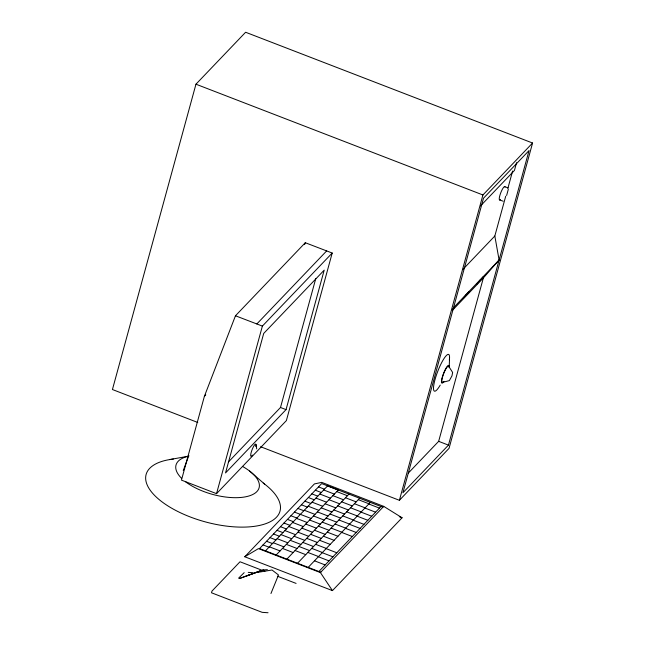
<?xml version="1.0" encoding="UTF-8"?>
<svg xmlns="http://www.w3.org/2000/svg" width="645" height="645" viewBox="0 0 645 645"><rect width="100%" height="100%" fill="white"/><g stroke="black" fill="none" stroke-linecap="round" stroke-linejoin="round"><path stroke-width="0.97" d="M449.525 358.322L449.218 367.247A9.546 1.967 -68.9 0 0 446.066 368.142A9.546 1.967 -68.9 0 0 441.591 380.203A9.546 1.967 -68.9 0 0 443.97 381.413M508.316 189.283L506.615 195.508M260.596 446.727L399.392 500.302L449.041 448.356L532.568 143.021L245.608 32.25L195.959 84.197L112.432 389.524L197.765 422.467M204.384 396.336L181.463 480.122L216.535 493.659L286.372 420.604L332.207 253.042L305.295 242.722L235.465 315.776L204.384 396.336L205.771 394.893M216.535 493.659L262.378 326.096L332.207 253.042M228.346 462.054L280.502 407.487L315.744 278.664M286.041 409.631L324.201 270.142L263.7 333.441L225.54 472.922L286.041 409.631L280.502 407.487M399.392 500.302L482.92 194.967L532.568 143.021M408.293 473.099L438.656 441.341L483.355 277.963L499.101 260.008L494.828 236.006L505.712 196.241M507.833 188.477L512.606 171.022M516.564 162.685L514.444 170.425L480.517 205.916M448.46 445.123L529.045 150.559L483.5 198.2L402.915 492.772L448.46 445.123L438.656 441.341M183.253 470.56L188.832 455.588M304.577 244.592L305.295 242.722M270.948 593.521L278.495 574.969L272.005 569.995L257.806 572.365M453.177 308.632L454.282 307.375L453.113 308.592M235.465 315.776L256.839 323.959L326.668 250.905M463.086 269.215L494.828 236.006M453.556 307.657L499.101 260.008M452.298 310.447L483.355 277.963M244.778 556.772L314.413 483.919L321.75 482.379L383.727 506.365L402.077 517.766L332.441 590.61L244.778 556.772L258.452 548.605L320.42 572.591L332.441 590.61M265.498 550.854L327.612 485.87M276.173 554.982L338.286 490.007M286.856 559.118L348.969 494.135M297.53 563.246L359.644 498.262M308.205 567.382L370.319 502.399M380.993 506.527L321.686 483.573L259.572 548.556L318.88 571.51L380.993 506.527L383.009 507.115M320.42 572.591L383.727 506.365M238.537 578.226L244.165 572.671M239.505 578.525L260.04 570.881M239.489 578.541L263.305 569.954L267.385 569.656M246.213 576.001L263.305 569.954L264.91 571.18M442.583 382.38L449.347 380.606L451.976 375.858L452.629 372.431L448.597 366.158M169.7 459.571L188.751 456.128M503.156 201.2L499.48 199.918M268.046 612.75L262.144 612.331L211.504 592.787L211.963 591.102L240.013 561.763L262.442 570.422M248.244 572.373L252.864 572.712M318.88 571.51L320.896 572.099M504.801 186.655L508.075 187.921M195.959 84.197L482.92 194.967M256.839 323.959L262.378 326.096M399.279 516.685L402.077 517.766M277.398 576.195L296.095 583.411M327.571 485.911L338.246 490.047M358.306 499.665L368.98 503.801M336.771 491.595L347.445 495.731M368.795 503.987L379.478 508.123M318.509 486.894L324.443 489.192M345.502 497.755L356.177 501.891M323.693 489.974L334.368 494.102M354.419 503.729L365.102 507.857M332.885 495.65L343.567 499.786M364.917 508.05L375.592 512.178M315.341 490.216L321.266 492.514M341.624 501.818L352.299 505.946M319.815 494.03L330.49 498.166M350.541 507.784L361.216 511.92M329.006 499.714L339.681 503.842M361.039 512.106L371.714 516.242M311.849 493.86L317.783 496.158M337.746 505.874L348.421 510.01M315.937 498.093L326.612 502.221M346.663 511.848L357.338 515.976M325.128 503.769L335.803 507.905M357.161 516.169L367.835 520.297M308.366 497.513L314.292 499.802M333.868 509.929L344.543 514.065M312.051 502.149L322.734 506.277M304.883 501.157L310.809 503.447M342.785 515.903L353.46 520.039M321.25 507.833L331.925 511.961M353.283 520.225L363.957 524.361M329.982 513.992L340.665 518.12M308.173 506.204L318.848 510.34M301.4 504.801L307.326 507.099M338.907 519.959L349.582 524.095M317.372 511.888L328.047 516.024M349.397 524.288L360.079 528.416M326.104 518.048L336.787 522.184M304.295 510.268L314.97 514.396M297.909 508.445L303.835 510.743M335.021 524.022L345.704 528.15M313.486 515.952L324.169 520.08M345.518 528.344L356.193 532.472M322.226 522.111L332.901 526.239M294.426 512.098L311.092 518.459M331.143 528.078L341.826 532.214M309.608 520.007L320.283 524.135M341.64 532.399L352.315 536.535M318.348 526.167L329.023 530.303M290.943 515.742L296.869 518.04M296.539 518.387L307.214 522.514M327.265 532.141L337.94 536.269M305.73 524.062L316.405 528.199M287.452 519.386L293.386 521.684M314.47 530.23L325.144 534.358M292.653 522.442L303.335 526.578M323.387 536.197L334.062 540.333M301.852 528.126L312.527 532.254M283.969 523.039L289.895 525.328M310.584 534.286L321.266 538.414M288.775 526.497L299.449 530.633M319.509 540.26L330.184 544.388M297.974 532.181L308.649 536.317M280.486 526.683L286.412 528.973M306.706 538.341L317.388 542.477M284.897 530.561L295.571 534.689M315.623 544.316L326.306 548.443M294.088 536.245L304.771 540.373M326.12 548.637L336.795 552.773M276.995 530.327L282.929 532.625M302.828 542.405L313.502 546.533M281.018 534.616L291.693 538.752M311.745 548.371L322.427 552.507M290.21 540.3L300.884 544.436M322.242 552.692L332.917 556.828M273.512 533.971L279.438 536.269M298.949 546.46L309.624 550.596M277.14 538.68L287.815 542.808M270.029 537.624L275.955 539.913M307.867 552.434L318.541 556.562M286.332 544.364L297.006 548.492M318.364 556.756L329.039 560.884M295.071 550.524L305.746 554.652M273.254 542.735L283.937 546.871M266.538 541.268L272.472 543.558M282.454 548.419L293.128 552.547M314.486 560.811L325.161 564.947M269.376 546.799L280.051 550.927M263.055 544.912L268.981 547.21M249.591 471.043L264.7 484.169M255.992 444.566L256.71 448.896M500.439 199.507A7.16 1.475 -68.9 0 1 500.601 193.202A7.16 1.475 -68.9 0 1 505.027 187.131M440.229 385.105A19.681 4.047 -68.9 0 1 433.642 386.21A19.681 4.047 -68.9 0 1 443.188 359.878A19.681 4.047 -68.9 0 1 449.355 359.926M443.268 381.856A8.74 1.798 -68.9 0 1 443.462 374.156A8.74 1.798 -68.9 0 1 448.864 366.739M263.265 483.097A69.418 30.105 15.3 0 1 256.363 526.038A69.418 30.105 15.3 0 1 159.936 500.238A69.418 30.105 15.3 0 1 173.392 459.047M252.405 455.12A6.563 1.346 -68.9 0 1 250.841 453.878A6.563 1.346 -68.9 0 1 254.291 445.284A6.563 1.346 -68.9 0 1 255.855 446.534M242.415 466.375A43.062 18.673 15.3 0 1 248.051 496.239A43.062 18.673 15.3 0 1 185.534 481.75M181.576 478.316A43.062 18.673 15.3 0 1 187.647 456.402M476.599 284.139L480.509 279.793L476.599 284.139M479.574 281.018L483.484 276.681L479.574 281.018M466.029 295.079L463.271 298.224L469.528 291.427L466.029 295.079"/></g></svg>
